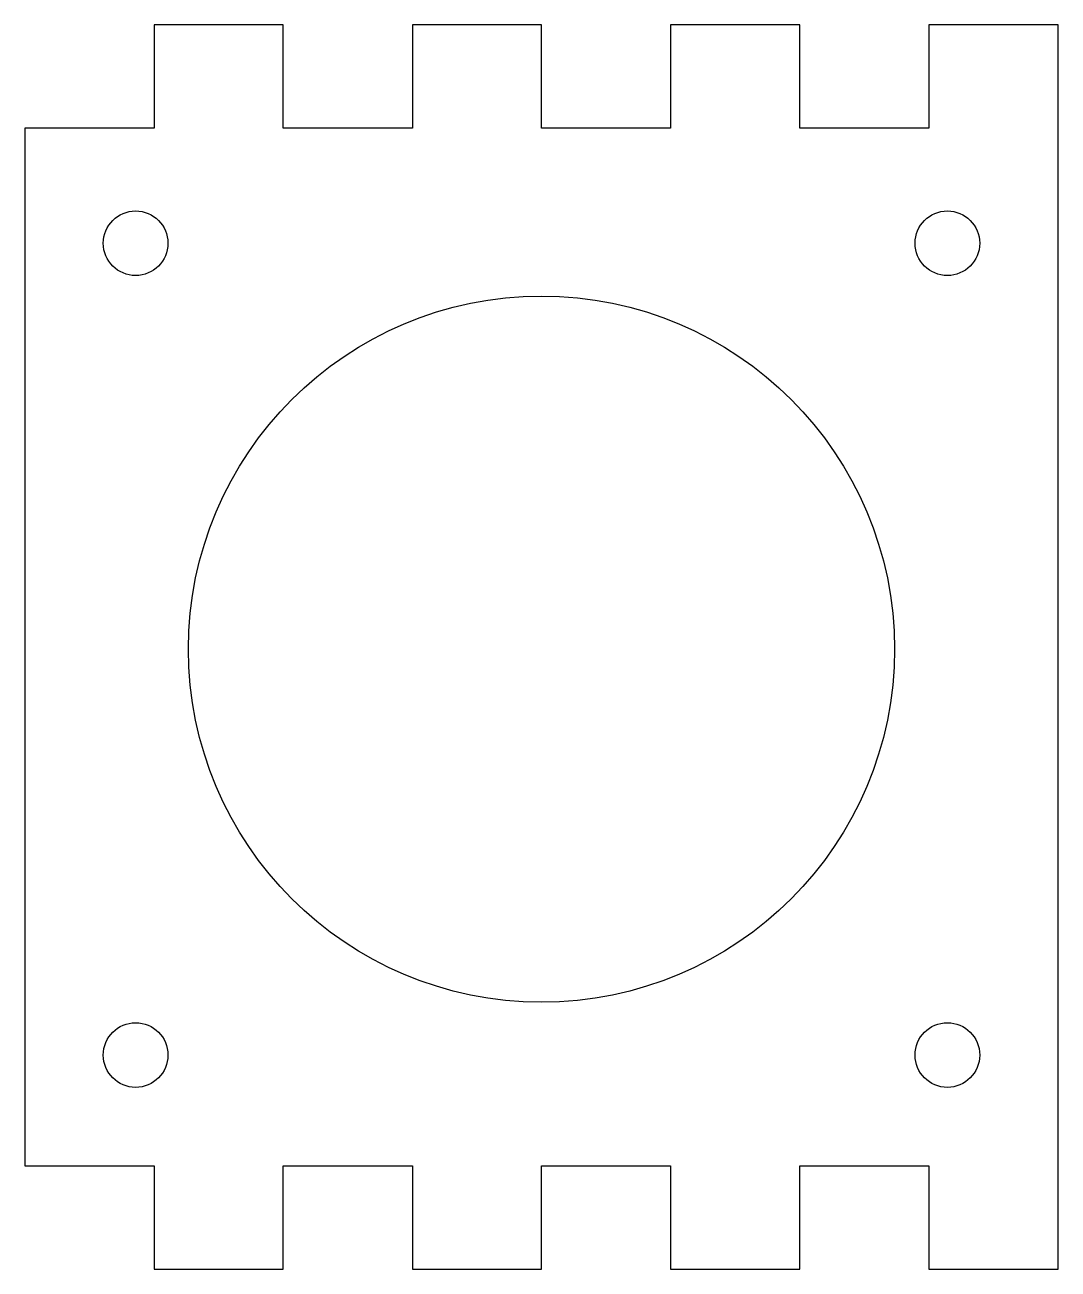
# Model space of a CAD drawing. Header units: millimetres. Extents: x -27.3 to 32.7, y 162.9 to 235.2.
import ezdxf

# ---------------------------------------------------------------- set-up
doc = ezdxf.new("R2010")
doc.units = ezdxf.units.MM
doc.layers.get('0').update_dxf_attribs({"linetype": 'CONTINUOUS'})

msp = doc.modelspace()

# ---------------------------------------------------------------- linework, layer by layer
msp.add_lwpolyline([(-4.847, 168.916), (-4.847, 162.916), (2.653, 162.916), (2.653, 168.916), (10.153, 168.916), (10.153, 162.916), (17.653, 162.916), (17.653, 168.916), (25.153, 168.916), (25.153, 162.916), (32.653, 162.916), (32.653, 235.166), (25.153, 235.166), (25.153, 229.166), (17.653, 229.166), (17.653, 235.166), (10.153, 235.166), (10.153, 229.166), (2.653, 229.166), (2.653, 235.166), (-4.847, 235.166), (-4.847, 229.166), (-12.347, 229.166), (-12.347, 235.166), (-19.847, 235.166), (-19.847, 229.166), (-27.347, 229.166), (-27.347, 168.916), (-19.847, 168.916), (-19.847, 162.916), (-12.347, 162.916), (-12.347, 168.916)], close=True)
for centre, radius in [((-20.917, 222.486), 1.875), ((26.223, 222.486), 1.875), ((2.653, 198.916), 20.5), ((-20.917, 175.346), 1.875), ((26.223, 175.346), 1.875)]:
    msp.add_circle(centre, radius)

doc.saveas('drawing.dxf')
